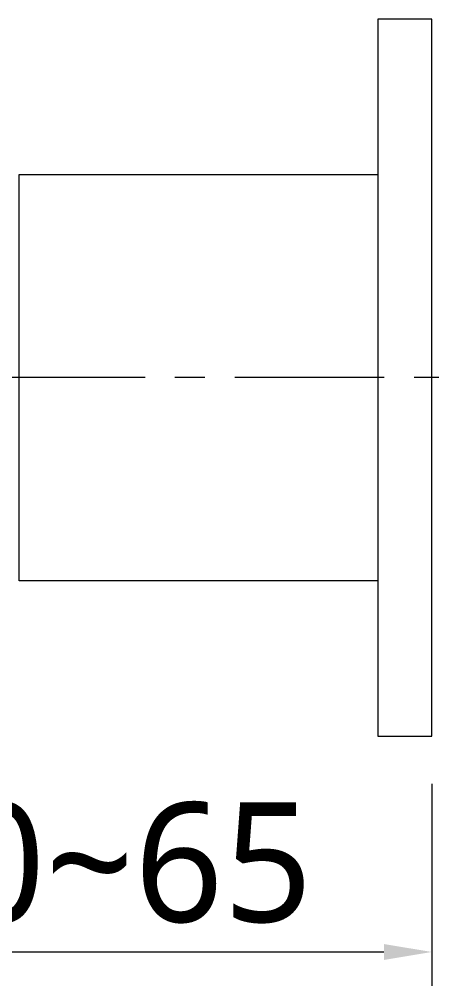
# Model space of a CAD drawing. Extents: x 4138 to 4928, y 0 to 579.
# Drawn here: x 4650.7 to 4685.2, y 150.7 to 231 of the extents above; entities that cross this region are included whole.
import ezdxf

# ---------------------------------------------------------------- set-up
doc = ezdxf.new("R2010")
doc.units = 0
doc.header["$LTSCALE"] = 10
doc.header["$MEASUREMENT"] = 0
doc.header["$PDMODE"] = 3
doc.header["$PDSIZE"] = -10
doc.linetypes.add('CENTER', pattern=[2, 1.25, -0.25, 0.25, -0.25])
doc.layers.get('0').update_dxf_attribs({"linetype": 'CONTINUOUS'})
doc.layers.get('DEFPOINTS').update_dxf_attribs({"linetype": 'CONTINUOUS'})
doc.layers.add('1', color=7, linetype='CONTINUOUS')
doc.layers.add('BODY', color=7, linetype='CONTINUOUS')
doc.styles.add('Daelim Dimension', font='NanumGothic.ttf')
doc.dimstyles.new('DEFAULT', dxfattribs={"dimscale": 2, "dimtxt": 2, "dimasz": 2, "dimexe": 0, "dimexo": 2, "dimgap": 1, "dimtad": 1, "dimdec": 0, "dimzin": 9, "dimdsep": 46, "dimtxsty": 'Daelim Dimension', "dimcen": 0.5, "dimclrd": 5, "dimclre": 5, "dimclrt": 256, "dimadec": 1, "dimazin": 0, "dimtfac": 1, "dimtdec": 0, "dimtix": 1, "dimtmove": 0, "dimatfit": 3, "dimfxl": 1, "dimtolj": 1, "dimtzin": 1, "dimlwd": 9, "dimlwe": 9, "dimarcsym": 0})

# ---------------------------------------------------------------- blocks, each defined once
blk = doc.blocks.new('*D3')
at = {"color": 5, "lineweight": 9, "ltscale": 0.5, "transparency": 16777216}
for p, q in [((4493.136, 177.068), (4493.136, 84.313)), ((4685.158, 167.039), (4685.158, 84.313)), ((4497.136, 86.313), (4681.158, 86.313))]:
    blk.add_line(p, q, dxfattribs=at)
at = {"color": 5, "ltscale": 0.5, "transparency": 16777216}
for points in [[(4497.136, 86.98), (4497.136, 85.646), (4493.136, 86.313)], [(4681.158, 86.98), (4681.158, 85.646), (4685.158, 86.313)]]:
    blk.add_solid(points, dxfattribs=at)
at = {"layer": 'DEFPOINTS', "color": 0, "ltscale": 0.5, "transparency": 16777216}
for p in [(4493.136, 181.068), (4685.158, 171.039), (4685.158, 86.313)]:
    blk.add_point(p, dxfattribs=at)
at = {"color": 7, "ltscale": 0.5, "transparency": 16777216, "insert": (4589.147, 93.757), "char_height": 10, "attachment_point": 5, "style": 'Daelim Dimension'}
blk.add_mtext('\\A1;192', dxfattribs=at)
blk = doc.blocks.new('*D4')
at = {"color": 5, "lineweight": 9, "ltscale": 0.5, "transparency": 16777216}
for p, q in [((4603.958, 180.58), (4603.958, 150.97)), ((4685.158, 167.039), (4685.158, 150.97)), ((4607.958, 152.97), (4681.158, 152.97))]:
    blk.add_line(p, q, dxfattribs=at)
at = {"color": 5, "ltscale": 0.5, "transparency": 16777216}
for points in [[(4607.958, 153.637), (4607.958, 152.304), (4603.958, 152.97)], [(4681.158, 153.637), (4681.158, 152.304), (4685.158, 152.97)]]:
    blk.add_solid(points, dxfattribs=at)
at = {"layer": 'DEFPOINTS', "color": 0, "ltscale": 0.5, "transparency": 16777216}
for p in [(4603.958, 184.58), (4685.158, 171.039), (4685.158, 152.97)]:
    blk.add_point(p, dxfattribs=at)
at = {"color": 7, "ltscale": 0.5, "transparency": 16777216, "insert": (4656.565, 160.414), "char_height": 10, "attachment_point": 5, "style": 'Daelim Dimension'}
blk.add_mtext('\\A1;60~65', dxfattribs=at)
blk = doc.blocks.new('*D5')
at = {"color": 5, "lineweight": 9, "ltscale": 0.5, "transparency": 16777216}
for p, q in [((4685.158, 167.039), (4685.158, 113.048)), ((4733.592, 158.99), (4733.592, 113.048)), ((4729.592, 115.048), (4689.158, 115.048))]:
    blk.add_line(p, q, dxfattribs=at)
at = {"color": 5, "ltscale": 0.5, "transparency": 16777216}
for points in [[(4689.158, 115.714), (4689.158, 114.381), (4685.158, 115.048)], [(4729.592, 115.714), (4729.592, 114.381), (4733.592, 115.048)]]:
    blk.add_solid(points, dxfattribs=at)
at = {"layer": 'DEFPOINTS', "color": 0, "ltscale": 0.5, "transparency": 16777216}
for p in [(4685.158, 171.039), (4733.592, 162.99), (4685.158, 115.048)]:
    blk.add_point(p, dxfattribs=at)
at = {"color": 7, "ltscale": 0.5, "transparency": 16777216, "insert": (4709.375, 122.491), "char_height": 10, "attachment_point": 5, "style": 'Daelim Dimension'}
blk.add_mtext('\\A1;48', dxfattribs=at)

msp = doc.modelspace()

# ---------------------------------------------------------------- linework, layer by layer
at = {"layer": '1', "color": 7, "linetype": 'Continuous', "lineweight": 18}
for p, q in [((4685.158, 231.039), (4680.658, 231.039)), ((4680.658, 231.039), (4680.658, 171.039)), ((4685.158, 171.039), (4685.158, 231.039)), ((4650.658, 184.039), (4650.658, 218.039)), ((4650.658, 218.039), (4680.658, 218.039)), ((4680.658, 184.039), (4650.658, 184.039)), ((4680.658, 171.039), (4685.158, 171.039))]:
    msp.add_line(p, q, dxfattribs=at)
at = {"layer": 'BODY', "color": 1, "linetype": 'CENTER', "lineweight": 5}
msp.add_line((4741.18, 201.041), (4594.975, 201.041), dxfattribs=at)

# ---------------------------------------------------------------- dimensions: what is measured, and where the dimension line sits
at = {"color": 5, "ltscale": 0.5}
dim = msp.add_linear_dim(base=(4685.158, 152.97), p1=(4603.958, 184.58), p2=(4685.158, 171.039), text='60~65', dimstyle='DEFAULT', override={"dimtxt": 5, "dimexe": 1, "dimclrt": 7}, dxfattribs=at)
dim.commit()
dim.dimension.update_dxf_attribs({"geometry": '*D4', "text_midpoint": (4656.565, 152.97), "dimtype": 160})
for base, p1, picture, middle in [((4685.158, 86.313), (4493.136, 181.068), '*D3', (4589.147, 93.757)), ((4685.158, 115.048), (4733.592, 162.99), '*D5', (4709.375, 122.491))]:
    dim = msp.add_linear_dim(base=base, p1=p1, p2=(4685.158, 171.039), dimstyle='DEFAULT', override={"dimtxt": 5, "dimexe": 1, "dimclrt": 7}, dxfattribs=at)
    dim.commit()
    dim.dimension.update_dxf_attribs({"geometry": picture, "text_midpoint": middle})

doc.saveas('drawing.dxf')
